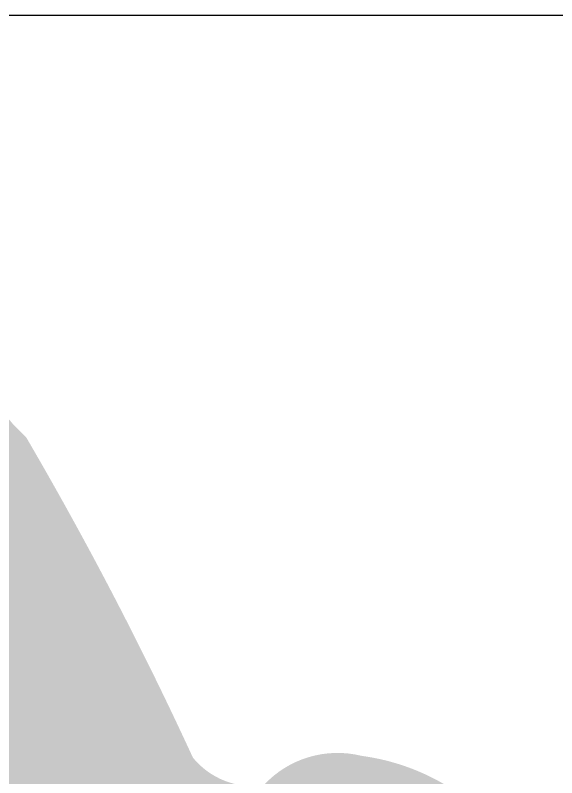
# Model space of a CAD drawing. Header units: millimetres. Extents: x -709 to -405, y 315 to 612.
# Drawn here: x -545.1 to -527.62, y 587.42 to 612.03 of the extents above; entities that cross this region are included whole.
import ezdxf

# ---------------------------------------------------------------- set-up
doc = ezdxf.new("R2010")
doc.units = ezdxf.units.MM
doc.layers.add('Background Fill', color=3, linetype='Continuous')
doc.layers.add('magpiefill', color=3, linetype='Continuous')
picture_1 = doc.add_image_def('image4.jpg', size_in_pixel=(2304, 3072))

msp = doc.modelspace()

# ---------------------------------------------------------------- hatches: boundary and pattern name
at = {"layer": 'magpiefill', "true_color": 0x010101}
h = msp.add_hatch(color=18, dxfattribs=at)
h.dxf.hatch_style = 1
edge = h.paths.add_edge_path()
edge.add_line((-545.1682191896837, 575.377641575261), (-546.8717676340677, 575.2034866605933))
edge.add_line((-546.8717676340676, 575.2034866605933), (-549.771278421776, 573.2990530399884))
edge.add_line((-549.7712784217763, 573.299053039988), (-555.7359804338093, 568.993376191261))
edge.add_line((-555.7359804338092, 568.9933761912614), (-559.2153912632251, 565.6813158076742))
edge.add_line((-559.2153912632249, 565.6813158076737), (-559.7952913049322, 565.6813158076737))
edge.add_line((-559.795291304932, 565.6813158076737), (-560.3751939914321, 566.1781254151908))
edge.add_line((-560.3751939914323, 566.1781254151911), (-560.4580368545331, 566.5093309035709))
edge.add_line((-560.4580368545332, 566.5093309035706), (-562.1977422692413, 565.1845075751039))
edge.add_line((-562.1977422692412, 565.184507575104), (-564.5173477256561, 563.5284773833105))
edge.add_line((-564.5173477256564, 563.5284773833106), (-564.7658763149593, 564.6048972829658))
edge.add_line((-564.7658763149594, 564.6048972829658), (-564.6830334518586, 565.1845075751042))
edge.add_line((-564.6830334518585, 565.184507575104), (-563.6889164498527, 566.2609260998123))
edge.add_line((-563.6889164498526, 566.2609260998125), (-563.3575449974488, 566.5093309035709))
edge.add_line((-563.3575449974489, 566.5093309035706), (-563.6060735867521, 566.6749336477606))
edge.add_line((-563.606073586752, 566.674933647761), (-565.1800932752581, 565.5985151230527))
edge.add_line((-565.1800932752578, 565.5985151230527), (-565.5943075907628, 565.9297206114326))
edge.add_line((-565.594307590763, 565.9297206114323), (-565.594307590763, 566.178125415191))
edge.add_line((-565.594307590763, 566.1781254151911), (-566.2570531403641, 566.1781254151911))
edge.add_line((-566.257053140364, 566.1781254151911), (-566.5055817296669, 566.5093309035709))
edge.add_line((-566.5055817296671, 566.5093309035706), (-564.3516619994542, 567.6685514878474))
edge.add_line((-564.3516619994544, 567.6685514878477), (-563.9374476839498, 568.4137645241758))
edge.add_line((-563.9374476839495, 568.4137645241757), (-563.1918592712468, 569.0761768758827))
edge.add_line((-563.1918592712467, 569.0761768758827), (-564.6830334518586, 568.827772072124))
edge.add_line((-564.6830334518585, 568.8277720721243), (-563.523230723651, 569.8213899122111))
edge.add_line((-563.5232307236507, 569.8213899122109), (-559.6296055787298, 572.0570303961429))
edge.add_line((-559.6296055787301, 572.0570303961431), (-555.9845090231123, 574.7066784280235))
edge.add_line((-555.9845090231121, 574.7066784280232), (-551.8423552888881, 577.1079216561451))
edge.add_line((-551.8423552888878, 577.1079216561452), (-549.3570614614773, 578.5983477288019))
edge.add_line((-549.3570614614774, 578.5983477288021), (-549.1085328721745, 579.5091648842675))
edge.add_line((-549.1085328721746, 579.5091648842674), (-548.1972587332702, 580.0887751764056))
edge.add_line((-548.19725873327, 580.0887751764051), (-547.2031417312646, 579.6747676284567))
edge.add_line((-547.2031417312647, 579.6747676284572), (-546.5403961816633, 579.7575696880259))
edge.add_line((-546.5403961816635, 579.7575696880255), (-545.132064864153, 580.9167902723021))
edge.add_line((-545.132064864153, 580.9167902723024), (-543.972259491152, 581.6620033086308))
edge.add_line((-543.9722594911519, 581.6620033086307), (-543.8894166280511, 580.0059731168371))
edge.add_line((-543.889416628051, 580.0059731168371), (-544.2207907252482, 578.7639518479389))
edge.add_line((-544.2207907252481, 578.7639518479388), (-544.5521621776523, 578.5983477288019))
edge.add_line((-544.5521621776527, 578.5983477288021), (-545.0492220010519, 578.763951847939))
edge.add_line((-545.0492220010518, 578.7639518479388), (-545.71196490586, 578.1015394962319))
edge.add_line((-545.7119649058599, 578.101539496232), (-544.6893978614452, 577.2321412448622))
edge.add_line((-544.6893978614452, 577.2321412448625), (-544.5098401939553, 578.0098346546953))
edge.add_line((-544.5098401939555, 578.0098346546948), (-543.6719035307375, 578.488415214592))
edge.add_line((-543.6719035307375, 578.4884152145922), (-542.4149998583073, 578.5482377845793))
edge.add_line((-542.414999858307, 578.548237784579), (-541.6967691883467, 578.3089475046305))
edge.add_line((-541.6967691883468, 578.3089475046309), (-541.6967691883468, 577.7705443747466))
edge.add_line((-541.6967691883468, 577.7705443747465), (-542.2952938650493, 577.531254094798))
edge.add_line((-542.2952938650495, 577.5312540947979), (-543.4324941890151, 577.291963814849))
edge.add_line((-543.4324941890153, 577.2919638148493), (-544.7492521804714, 576.2749801250679))
edge.add_line((-544.7492521804712, 576.2749801250679), (-544.7492521804712, 575.5571092852223))
edge.add_line((-544.7492521804712, 575.5571092852224), (-543.6719035307375, 575.9758672751324))
edge.add_line((-543.6719035307375, 575.9758672751321), (-541.0383901926192, 576.9928509649136))
edge.add_line((-541.0383901926191, 576.9928509649137), (-539.3026625471573, 577.9500120847077))
edge.add_line((-539.3026625471571, 577.9500120847077), (-537.5669375464889, 579.2062860544377))
edge.add_line((-537.5669375464892, 579.2062860544376), (-535.2925368985574, 580.8813180140776))
edge.add_line((-535.2925368985576, 580.8813180140777), (-536.4895888967558, 580.4625600241677))
edge.add_line((-536.4895888967555, 580.4625600241677), (-537.6267892207213, 580.0438020342577))
edge.add_line((-537.6267892207217, 580.0438020342576), (-538.8238412189198, 580.3429148841934))
edge.add_line((-538.8238412189196, 580.3429148841932), (-539.9011898686533, 581.2402534340001))
edge.add_line((-539.9011898686533, 581.2402534340005), (-540.559568864381, 582.5563485987705))
edge.add_line((-540.559568864381, 582.5563485987707), (-540.7989782061036, 584.0519128484491))
edge.add_line((-540.7989782061036, 584.0519128484489), (-540.4997145453557, 585.427831958153))
edge.add_line((-540.4997145453556, 585.4278319581533), (-539.2428108729254, 586.8037510678574))
edge.add_line((-539.2428108729251, 586.8037510678572), (-539.9011898686532, 586.5644607879084))
edge.add_line((-539.9011898686533, 586.5644607879086), (-543.0135245350095, 584.949251398256))
edge.add_line((-543.0135245350094, 584.949251398256), (-545.7068948369468, 583.4536871485776))
edge.add_line((-545.7068948369471, 583.4536871485776), (-547.2032078510999, 582.2572357488349))
edge.add_line((-547.2032078510994, 582.2572357488348), (-547.9812928400851, 581.1206082940262))
edge.add_line((-547.9812928400854, 581.1206082940264), (-548.8192295033034, 580.4625600241679))
edge.add_line((-548.8192295033031, 580.4625600241677), (-549.7170178407532, 580.2232697442192))
edge.add_line((-549.7170178407533, 580.223269744219), (-550.2556934880166, 580.4625600241675))
edge.add_line((-550.2556934880166, 580.4625600241677), (-550.5549545039714, 580.8214954440904))
edge.add_line((-550.5549545039713, 580.8214954440903), (-550.4951028297393, 581.6590100489632))
edge.add_line((-550.4951028297394, 581.6590100489633), (-549.8965781530366, 583.0349291586674))
edge.add_line((-549.8965781530363, 583.0349291586672), (-550.3155451622487, 583.9322677084742))
edge.add_line((-550.3155451622491, 583.9322677084748), (-550.4352511555072, 583.1545742986419))
edge.add_line((-550.4352511555069, 583.1545742986418), (-550.9739241579769, 582.7956388787192))
edge.add_line((-550.9739241579771, 582.7956388787188), (-552.2906821494329, 582.0179454688861))
edge.add_line((-552.2906821494328, 582.0179454688865), (-552.7096491586451, 582.3170583188223))
edge.add_line((-552.709649158645, 582.3170583188222), (-553.1286188126506, 582.5563485987707))
edge.add_line((-553.1286188126508, 582.5563485987707), (-553.5475858218631, 582.9751065886807))
edge.add_line((-553.5475858218632, 582.9751065886802), (-553.7271434893531, 583.6331548585387))
edge.add_line((-553.7271434893529, 583.633154858539), (-553.6672918151208, 584.051912848449))
edge.add_line((-553.6672918151207, 584.0519128484489), (-554.2059648175912, 584.171557988423))
edge.add_line((-554.2059648175912, 584.1715579884232), (-554.5052284783387, 584.4108482683716))
edge.add_line((-554.5052284783387, 584.4108482683716), (-554.9241981323447, 584.8296062582816))
edge.add_line((-554.9241981323448, 584.8296062582818), (-555.2833134673245, 585.308186818179))
edge.add_line((-555.2833134673244, 585.3081868181789), (-555.1037557998345, 586.2055253679858))
edge.add_line((-555.1037557998345, 586.2055253679858), (-555.2833134673244, 586.2055253679858))
edge.add_line((-555.2833134673244, 586.2055253679858), (-555.8219864697949, 586.3849930779475))
edge.add_line((-555.821986469795, 586.3849930779473), (-556.360659472265, 586.8635736378444))
edge.add_line((-556.360659472265, 586.8635736378443), (-556.6599231330129, 587.4617993377158))
edge.add_line((-556.6599231330126, 587.4617993377157), (-556.5402171397545, 588.0002024675999))
edge.add_line((-556.5402171397546, 588.0002024676), (-556.4205137912902, 588.5984281674713))
edge.add_line((-556.4205137912905, 588.5984281674711), (-556.7197748072451, 588.6582507374583))
edge.add_line((-556.7197748072451, 588.6582507374582), (-557.3183021287407, 589.1966538673424))
edge.add_line((-557.3183021287404, 589.1966538673429), (-557.6774174637205, 589.9145233322415))
edge.add_line((-557.6774174637206, 589.9145233322415), (-557.6175657894886, 590.5725716021))
edge.add_line((-557.6175657894885, 590.5725716020997), (-556.6000714587807, 591.2306198719582))
edge.add_line((-556.6000714587808, 591.2306198719582), (-555.2234591482992, 591.9484907118039))
edge.add_line((-555.2234591482992, 591.9484907118041), (-554.2658191366168, 592.7261841216368))
edge.add_line((-554.2658191366171, 592.7261841216368), (-553.4278824733991, 593.4440549614825))
edge.add_line((-553.4278824733988, 593.4440549614825), (-553.3081764801411, 593.5637001014567))
edge.add_line((-553.3081764801408, 593.5637001014566), (-553.0089128193929, 593.6833452414307))
edge.add_line((-553.008912819393, 593.6833452414311), (-552.6497974844128, 593.9824580913669))
edge.add_line((-552.649797484413, 593.9824580913667), (-552.589945810181, 594.2217483713151))
edge.add_line((-552.5899458101809, 594.2217483713149), (-552.5899458101809, 594.4012160812765))
edge.add_line((-552.5899458101809, 594.4012160812766), (-552.6497974844129, 594.6405063612251))
edge.add_line((-552.649797484413, 594.6405063612253), (-552.829355151903, 594.819974071187))
edge.add_line((-552.829355151903, 594.8199740711867), (-553.0089128193931, 594.9396192111609))
edge.add_line((-553.008912819393, 594.9396192111607), (-553.2483248059086, 594.9994417811479))
edge.add_line((-553.2483248059089, 594.9994417811482), (-553.0687671384187, 595.1190869211224))
edge.add_line((-553.0687671384186, 595.1190869211221), (-552.829355151903, 595.1190869211221))
edge.add_line((-552.829355151903, 595.1190869211221), (-552.5899458101809, 595.1789094911092))
edge.add_line((-552.5899458101809, 595.1789094911093), (-552.1709761561752, 595.1789094911093))
edge.add_line((-552.1709761561754, 595.1789094911093), (-551.9315668144528, 595.1789094911093))
edge.add_line((-551.9315668144528, 595.1789094911093), (-551.7520091469629, 595.2387320610965))
edge.add_line((-551.7520091469629, 595.2387320610964), (-551.5724514794728, 595.3583772010705))
edge.add_line((-551.5724514794723, 595.358377201071), (-551.4527454862147, 595.6574900510068))
edge.add_line((-551.4527454862148, 595.6574900510068), (-551.3928911671892, 595.8369577609681))
edge.add_line((-551.3928911671895, 595.8369577609677), (-551.6323031537048, 596.0762480409165))
edge.add_line((-551.6323031537048, 596.0762480409167), (-552.4103881426905, 596.4950060308266))
edge.add_line((-552.4103881426905, 596.4950060308267), (-551.3928911671893, 596.2557157508779))
edge.add_line((-551.3928911671895, 596.2557157508782), (-550.8542181647191, 596.136070610904))
edge.add_line((-550.8542181647188, 596.1360706109036), (-550.5549545039712, 596.3155383208652))
edge.add_line((-550.5549545039713, 596.3155383208651), (-550.5549545039713, 596.4351834608393))
edge.add_line((-550.5549545039713, 596.4351834608392), (-550.5549545039713, 596.734296310775))
edge.add_line((-550.5549545039713, 596.7342963107749), (-550.7345148162545, 596.8539414507491))
edge.add_line((-550.7345148162547, 596.8539414507491), (-550.8542181647191, 597.1530543006849))
edge.add_line((-550.8542181647188, 597.153054300685), (-550.3753968364808, 597.0932317306978))
edge.add_line((-550.3753968364811, 597.0932317306979), (-550.135987494759, 597.0932317306979))
edge.add_line((-550.1359874947591, 597.0932317306979), (-549.7768721597789, 597.0932317306979))
edge.add_line((-549.7768721597789, 597.0932317306979), (-549.7768721597789, 597.2128768706721))
edge.add_line((-549.7768721597789, 597.212876870672), (-549.836723834011, 597.571812290595))
edge.add_line((-549.8367238340111, 597.571812290595), (-549.9564298272687, 597.8111011955965))
edge.add_line((-549.9564298272688, 597.8111011955965), (-550.0162815015009, 598.1102140455323))
edge.add_line((-550.016281501501, 598.1102140455321), (-549.7170178407534, 598.1102140455321))
edge.add_line((-549.7170178407533, 598.1102140455321), (-549.4776084990308, 598.1700366155192))
edge.add_line((-549.4776084990308, 598.1700366155189), (-549.3579025057732, 598.3495043254806))
edge.add_line((-549.3579025057736, 598.3495043254808), (-549.2980508315416, 598.7682623153908))
edge.add_line((-549.2980508315411, 598.7682623153908), (-549.238199157309, 598.8879074553649))
edge.add_line((-549.2381991573089, 598.887907455365), (-548.9987871707931, 598.887907455365))
edge.add_line((-548.9987871707931, 598.887907455365), (-548.8192295033032, 598.887907455365))
edge.add_line((-548.8192295033031, 598.887907455365), (-548.699523510045, 599.0075525953392))
edge.add_line((-548.6995235100451, 599.007552595339), (-548.5199658425552, 599.007552595339))
edge.add_line((-548.5199658425554, 599.007552595339), (-548.4601141683233, 599.3066654452748))
edge.add_line((-548.4601141683231, 599.3066654452748), (-548.4601141683231, 599.426310585249))
edge.add_line((-548.4601141683231, 599.4263105852489), (-548.759377829071, 599.545955725223))
edge.add_line((-548.7593778290711, 599.5459557252235), (-548.5199658425555, 599.6656008651977))
edge.add_line((-548.5199658425554, 599.6656008651978), (-548.3404081750652, 599.6656008651978))
edge.add_line((-548.3404081750654, 599.6656008651978), (-548.1009988333433, 599.6057782952107))
edge.add_line((-548.1009988333432, 599.6057782952107), (-547.8017351725953, 599.5459557252235))
edge.add_line((-547.8017351725952, 599.5459557252235), (-547.3827681633828, 599.6057782952107))
edge.add_line((-547.3827681633829, 599.6057782952107), (-546.7842408418874, 599.7254234351849))
edge.add_line((-546.7842408418871, 599.7254234351848), (-546.4849771811392, 599.7254234351848))
edge.add_line((-546.4849771811395, 599.7254234351848), (-546.4849771811395, 599.4861331552363))
edge.add_line((-546.4849771811395, 599.4861331552364), (-546.4251255069074, 599.1870203053006))
edge.add_line((-546.4251255069072, 599.1870203053005), (-546.0061558529015, 599.0075525953389))
edge.add_line((-546.0061558529014, 599.007552595339), (-545.467482850431, 599.1870203053006))
edge.add_line((-545.4674828504312, 599.1870203053005), (-545.1682191896837, 598.8280848853778))
edge.add_line((-545.1682191896837, 598.8280848853776), (-544.7488263687367, 598.4109589575828))
edge.add_arc((-648.6511857215571, 537.7491140729563), 120.3144201826582, 24.7196834331034, 30.277882808560207, ccw=False)
edge.add_arc((-537.4166207146294, 589.6614120409312), 2.51826219136443, 219.4264190677759, 277.5112522925736)
edge.add_arc((-534.6950742778389, 584.9712530684664), 3.245741509411416, 76.09792839104102, 137.4828955815185, ccw=False)
edge.add_arc((-534.8717373004184, 581.0016900516954), 7.184187663795377, 60.01917854986198, 82.34898294536907, ccw=False)
edge.add_arc((-534.7746973622313, 576.6428919093247), 11.14329365096371, 55.16074552816218, 71.73216053091483, ccw=False)
edge.add_arc((-528.7185335126057, 580.4833238387569), 5.314548889013932, 86.65890143975243, 120.31950619075)
edge.add_arc((-527.0913721789158, 577.8548367488356), 8.405306442883164, 120.8490791888012, 144.9821508602809)
edge.add_arc((-532.8394413880935, 582.0746959557254), 1.285987344152523, 152.0183299640194, 206.9559763139688)
edge.add_arc((-631.1445825528156, 463.0433559825585), 153.1987863640041, 45.89312228263083, 50.63922831697852, ccw=False)
edge.add_line((-524.518381268496, 573.0466347658721), (-524.6387722632398, 572.5659821608127))
edge.add_line((-524.6387722632397, 572.5659821608124), (-524.4592145957496, 572.3266918808639))
edge.add_line((-524.4592145957495, 572.3266918808642), (-523.9205389484862, 572.1472241709026))
edge.add_line((-523.9205389484862, 572.1472241709025), (-524.1000966159761, 571.7882887509799))
edge.add_line((-524.1000966159759, 571.78828875098), (-523.8606872742538, 571.4891759010442))
edge.add_line((-523.8606872742537, 571.4891759010442), (-523.7409812809956, 571.1900630511084))
edge.add_line((-523.7409812809959, 571.1900630511084), (-524.1599509350016, 570.8311276311857))
edge.add_line((-524.1599509350015, 570.8311276311855), (-524.2198026092335, 570.4721922112625))
edge.add_line((-524.2198026092334, 570.4721922112625), (-524.0402449417435, 570.1132567913398))
edge.add_line((-524.0402449417437, 570.1132567913402), (-524.5190662699816, 569.9337890813786))
edge.add_line((-524.5190662699814, 569.9337890813784), (-524.9978875982193, 570.0534342213526))
edge.add_line((-524.9978875982194, 570.0534342213526), (-524.9380359239874, 569.6346762314427))
edge.add_line((-524.9380359239875, 569.6346762314427), (-525.5964122749224, 569.4552085214814))
edge.add_line((-525.5964122749222, 569.4552085214816), (-525.89567593567, 569.6346762314429))
edge.add_line((-525.8956759356699, 569.6346762314427), (-526.0752336031599, 569.6944988014299))
edge.add_line((-526.0752336031596, 569.69449880143), (-526.2547912706495, 569.4552085214815))
edge.add_line((-526.2547912706499, 569.4552085214816), (-526.5540549313978, 569.2159182415328))
edge.add_line((-526.5540549313977, 569.2159182415326), (-526.8533185921456, 569.3355633815071))
edge.add_line((-526.8533185921457, 569.335563381507), (-527.6314035811314, 568.7971602516227))
edge.add_line((-527.6314035811314, 568.797160251623), (-527.6314035811314, 569.0364505315715))
edge.add_line((-527.6314035811314, 569.0364505315716), (-528.1700765836014, 569.5150310914687))
edge.add_line((-528.1700765836014, 569.5150310914685), (-528.1700765836014, 569.7543213714173))
edge.add_line((-528.1700765836014, 569.7543213714174), (-528.2897825768595, 569.6346762314429))
edge.add_line((-528.2897825768591, 569.6346762314427), (-528.6488979118388, 569.0962731015584))
edge.add_line((-528.6488979118391, 569.0962731015586), (-528.6488979118391, 568.737337681636))
edge.add_line((-528.6488979118391, 568.7373376816358), (-528.6488979118391, 567.9596442718031))
edge.add_line((-528.6488979118391, 567.9596442718032), (-529.0678649210514, 567.9596442718032))
edge.add_line((-529.0678649210515, 567.9596442718032), (-529.2474225885417, 568.1391119817645))
edge.add_line((-529.2474225885418, 568.1391119817642), (-529.3072769075674, 568.2587571217384))
edge.add_line((-529.3072769075674, 568.2587571217384), (-529.9058015842695, 568.4382248317))
edge.add_line((-529.9058015842695, 568.4382248317002), (-530.2050652450174, 568.6176925416618))
edge.add_line((-530.2050652450176, 568.6176925416617), (-530.3247712382757, 568.4980474016875))
edge.add_line((-530.3247712382756, 568.4980474016875), (-530.3247712382756, 568.1989345517517))
edge.add_line((-530.3247712382756, 568.1989345517513), (-530.6838865732553, 567.7203539918542))
edge.add_line((-530.6838865732553, 567.7203539918543), (-530.9232959149779, 567.8998217018159))
edge.add_line((-530.9232959149778, 567.8998217018158), (-530.9232959149778, 568.0792894117774))
edge.add_line((-530.9232959149778, 568.079289411777), (-531.6415292297313, 567.8998217018154))
edge.add_line((-531.6415292297314, 567.8998217018158), (-532.0006445647116, 567.4810637119058))
edge.add_line((-532.0006445647114, 567.4810637119061), (-532.7787269089034, 567.1819508619703))
edge.add_line((-532.7787269089034, 567.1819508619701), (-533.1378422438836, 567.3614185719317))
edge.add_line((-533.1378422438837, 567.3614185719318), (-533.3174025561672, 567.6605314218676))
edge.add_line((-533.3174025561673, 567.6605314218674), (-533.6166635721214, 567.6605314218674))
edge.add_line((-533.6166635721214, 567.6605314218674), (-534.2750425678495, 567.1221282919831))
edge.add_line((-534.2750425678497, 567.122128291983), (-534.8735698893456, 566.5239025921115))
edge.add_line((-534.8735698893455, 566.5239025921114), (-535.4720945660476, 565.8060317522658))
edge.add_line((-535.4720945660476, 565.8060317522659), (-535.9509158942856, 565.2078060523946))
edge.add_line((-535.9509158942857, 565.2078060523946), (-536.3698855482913, 564.7890494374317))
edge.add_line((-536.3698855482912, 564.7890494374316), (-536.968410224994, 564.60958172747))
edge.add_line((-536.9684102249936, 564.6095817274703), (-537.5070858722569, 564.7292268674445))
edge.add_line((-537.5070858722569, 564.7292268674445), (-537.866201207237, 565.0881609124203))
edge.add_line((-537.8662012072372, 565.0881609124207), (-538.2253165422173, 565.4470963323433))
edge.add_line((-538.2253165422175, 565.4470963323429), (-538.4048742097074, 565.9854994622272))
edge.add_line((-538.4048742097071, 565.9854994622275), (-538.704137870455, 566.4042574521375))
edge.add_line((-538.7041378704552, 566.4042574521372), (-539.003401531203, 566.4640800221244))
edge.add_line((-539.0034015312032, 566.4640800221243), (-539.3625168661833, 566.5837251620985))
edge.add_line((-539.3625168661831, 566.5837251620989), (-539.6617778821372, 566.5837251620989))
edge.add_line((-539.6617778821378, 566.5837251620989), (-540.2004535294014, 567.4212411419188))
edge.add_line((-540.2004535294014, 567.4212411419189), (-540.7391265318714, 568.1391119817645))
edge.add_line((-540.7391265318711, 568.1391119817642), (-540.9785358735932, 568.1391119817642))
edge.add_line((-540.9785358735933, 568.1391119817642), (-541.4573572018314, 568.3784022617131))
edge.add_line((-541.4573572018315, 568.3784022617131), (-542.2952938650495, 569.1560956715458))
edge.add_line((-542.2952938650495, 569.1560956715458), (-542.5347058515648, 569.5150310914685))
edge.add_line((-542.5347058515648, 569.5150310914685), (-542.6544092000292, 569.7543213714173))
edge.add_line((-542.6544092000295, 569.7543213714174), (-542.7142635190554, 570.1132567913401))
edge.add_line((-542.7142635190551, 570.1132567913402), (-542.9536728607771, 570.1132567913402))
edge.add_line((-542.9536728607773, 570.1132567913402), (-543.4923458632477, 570.2927245013018))
edge.add_line((-543.4923458632475, 570.2927245013016), (-543.552200182273, 570.4123696412757))
edge.add_line((-543.552200182273, 570.4123696412759), (-543.7916095239951, 570.7713050611985))
edge.add_line((-543.7916095239949, 570.7713050611983), (-543.851461198227, 570.8909502011725))
edge.add_line((-543.8514611982274, 570.8909502011726), (-544.1507248589753, 571.548998471031))
edge.add_line((-544.1507248589752, 571.5489984710313), (-544.5098401939554, 571.7882887509801))
edge.add_line((-544.5098401939555, 571.78828875098), (-544.6893978614454, 571.9677564609412))
edge.add_line((-544.6893978614452, 571.9677564609415), (-544.928809847961, 572.3266918808645))
edge.add_line((-544.928809847961, 572.3266918808642), (-545.0485158412187, 572.8052724407613))
edge.add_line((-545.0485158412188, 572.8052724407611), (-545.0485158412188, 573.1043839157497))
edge.add_line((-545.0485158412188, 573.1043839157497), (-544.6295461872131, 573.7026096156212))
edge.add_line((-544.6295461872132, 573.7026096156213), (-544.8091038547034, 573.6427870456341))
edge.add_line((-544.8091038547035, 573.642787045634), (-545.2280735087091, 574.1213676055312))
edge.add_line((-545.228073508709, 574.1213676055313), (-545.2879251829411, 574.5401255954413))
edge.add_line((-545.2879251829412, 574.540125595441), (-544.8091038547033, 575.2579964352866))
edge.add_line((-544.8091038547035, 575.2579964352868), (-545.1682191896837, 575.377641575261))

# ---------------------------------------------------------------- pictures from other files: only their frames are drawn
at = {"layer": 'Background Fill'}
image = msp.add_image(picture_1, insert=(-628.1487649466446, 314.5885956253977), size_in_units=(223.08048177217646, 297.44064236290194), dxfattribs=at)
image.dxf.flags = 7

doc.saveas('drawing.dxf')
